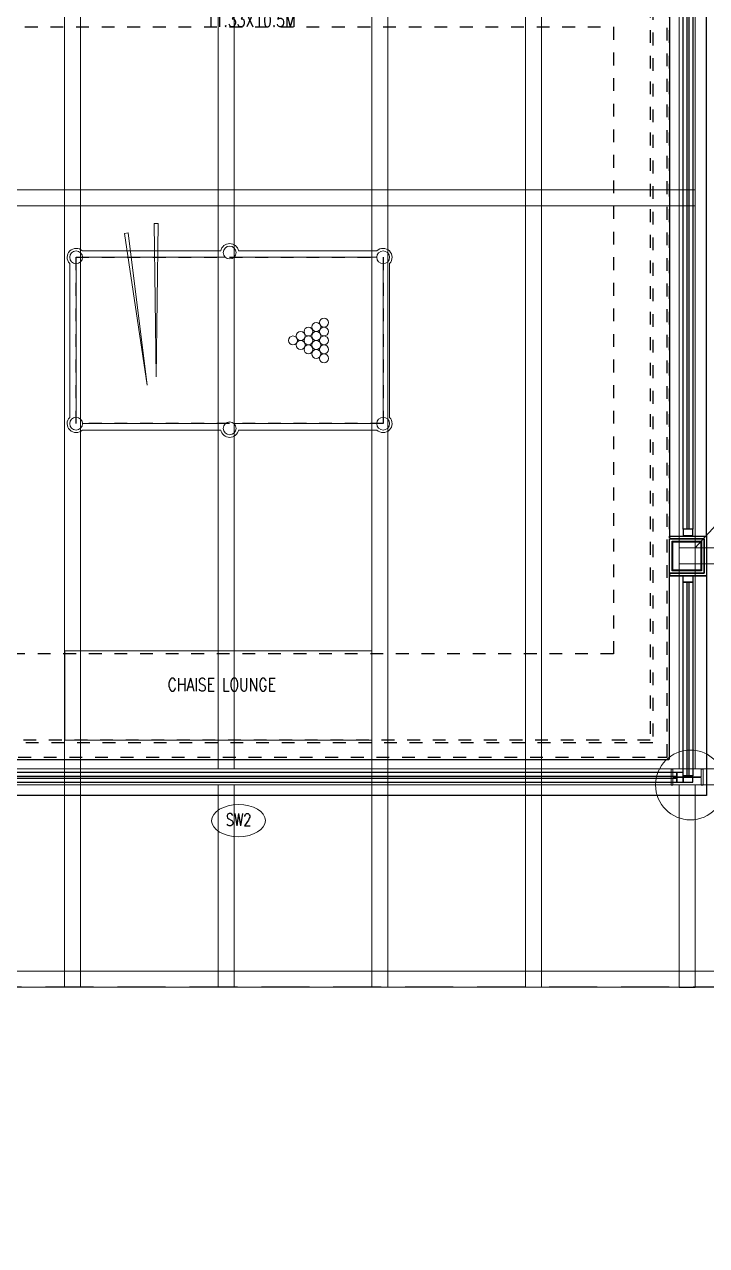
# Model space of a CAD drawing. Header units: metres. Extents: x 42 to 199, y -121 to 268.
# Drawn here: x 99.03 to 104.36, y 127.32 to 136.87 of the extents above; entities that cross this region are included whole.
import ezdxf
from ezdxf.enums import TextEntityAlignment as Align

# ---------------------------------------------------------------- set-up
doc = ezdxf.new("R2010")
doc.units = ezdxf.units.M
doc.header["$LTSCALE"] = 0.3
doc.linetypes.add('CENTER', pattern=[2, 1.25, -0.25, 0.25, -0.25])
doc.linetypes.add('HIDDEN', pattern=[0.375, 0.25, -0.125])
doc.layers.get('0').update_dxf_attribs({"color": 8})
for name, color, linetype in [('A-Cols', 8, 'Continuous'), ('A-DWV', 8, 'Continuous'), ('A-ELEVATION 3', 8, 'Continuous'), ('A-ELEVATION 5', 8, 'Continuous'), ('A-Glass', 8, 'Continuous'), ('A-Hidden-Above', 8, 'HIDDEN'), ('A-Pelmet', 8, 'CENTER'), ('A-TEXT ARCHITECURAL', 8, 'Continuous'), ('A-Wall-Full', 8, 'Continuous'), ('A-Wall-Plst', 8, 'Continuous')]:
    doc.layers.add(name, color=color, linetype=linetype)
for name, color, linetype, lineweight in [('A-DOOR TAGS', 8, 'Continuous', 9), ('A-Furniture', 8, 'Continuous', 0), ('DA HOUSE ARCH LAYOUT', 8, 'Continuous', 9)]:
    doc.layers.add(name, color=color, linetype=linetype, lineweight=lineweight)
doc.styles.add('ROMANS', font='romans.shx', dxfattribs={"width": 0.8, "height": 0.5})
doc.styles.add('RomanS-Narrow', font='romans.shx', dxfattribs={"width": 0.75})

# ---------------------------------------------------------------- blocks, each defined once
blk = doc.blocks.new('POOL')
for points in [[(-2499, 700), (-2500, 700), (-2500, 699)], [(-1318.8, 700), (-2401, 700)], [(-99, 700), (-1181.2, 700)], [(-2500, 601), (-2500, -601)], [(-2450, 600), (-2450, -600)], [(-1283.6, 650), (-2400, 650)], [(-100, 650), (-1216.4, 650)], [(-50, -600), (-50, 600)], [(0, -601), (0, 601)], [(-2400, -650), (-1283.6, -650)], [(-1216.4, -650), (-100, -650)], [(-2401, -700), (-1318.8, -700)], [(-1181.2, -700), (-99, -700)]]:
    blk.add_lwpolyline(points)
for centre in [(-2450, 650), (-1250, 687.1), (-50, 650), (-2450, -650), (-1250, -687.1), (-50, -650)]:
    blk.add_circle(centre, 50)
for centre, start, end in [((-2450, 650), 45.58469, 224.41531), ((-1250, 687.1), 10.65215, 169.34785), ((-50, 650), 315.58469, 134.41531), ((-2450, -650), 135.58469, 314.41531), ((-50, -650), 225.58469, 44.41531), ((-1250, -687.1), 190.65215, 349.34785)]:
    blk.add_arc(centre, 70, start, end)
blk = doc.blocks.new('СБИ04_1440х2540')
for points in [[(-915, -1760), (-915, -1790), (285, -1775), (-915, -1760)], [(-840.9, -1992.9), (-836.9, -2022.6), (350, -1845), (-840.9, -1992.9)]]:
    blk.add_lwpolyline(points)
for centre in [(-140, -462.5), (-70, -462.5), (0, -462.5), (70, -462.5), (140, -462.5), (-105, -523.1), (-70, -583.8), (-35, -523.1), (0, -583.8), (35, -523.1), (70, -583.8), (105, -523.1), (-35, -644.4), (35, -644.4), (0, -705)]:
    blk.add_circle(centre, 35)
at = {"rotation": 90}
blk.add_blockref('POOL', (0, 50), dxfattribs=at)
blk = doc.blocks.new('*U150')
at = {"color": 8}
for points in [[(-3.5717, -0.025), (-3.5217, -0.025), (-3.5217, 0.05), (-3.5717, 0.05)], [(-3.5217, 0.05), (-3.5217, -0.025), (3.3908, -0.025), (3.3908, 0.05)], [(3.4408, -0.025), (3.3908, -0.025), (3.3908, 0.05), (3.4408, 0.05)]]:
    blk.add_lwpolyline(points, close=True, dxfattribs=at)
at = {"layer": 'A-Glass', "color": 8}
blk.add_lwpolyline([(-3.5217, 0.0195), (-3.5217, 0.0055), (3.3908, 0.0055), (3.3908, 0.0195)], close=True, dxfattribs=at)
blk = doc.blocks.new('FK_R_BLR_FINAL FLOOR PLANS_24.09.2020$0$Door Legend-flat-46')
at = {"color": 8, "linetype": 'ByBlock'}
blk.add_ellipse((-0.0021, 0.106), major_axis=(0.21, 0.0004), ratio=0.597277, start_param=-3.141592653589793, end_param=3.141592653589793, dxfattribs=at)
blk = doc.blocks.new('*U126')
at = {"color": 8}
for points in [[(5.8975, -0.025), (5.9475, -0.025), (5.9475, 0.05), (5.8975, 0.05)], [(5.9475, 0.05), (5.9475, -0.025), (10.3562, -0.025), (10.3562, 0.05)], [(10.4062, -0.025), (10.3562, -0.025), (10.3562, 0.05), (10.4062, 0.05)]]:
    blk.add_lwpolyline(points, close=True, dxfattribs=at)
at = {"layer": 'A-Glass', "color": 8}
blk.add_lwpolyline([(5.9475, 0.0195), (5.9475, 0.0055), (10.3562, 0.0055), (10.3562, 0.0195)], close=True, dxfattribs=at)
blk = doc.blocks.new('*U141')
at = {"color": 8}
for points in [[(5.8975, -0.025), (5.9475, -0.025), (5.9475, 0.05), (5.8975, 0.05)], [(5.9475, 0.05), (5.9475, -0.025), (7.4606, -0.025), (7.4606, 0.05)], [(7.5106, -0.025), (7.4606, -0.025), (7.4606, 0.05), (7.5106, 0.05)]]:
    blk.add_lwpolyline(points, close=True, dxfattribs=at)
at = {"layer": 'A-Glass', "color": 8}
blk.add_lwpolyline([(5.9475, 0.0195), (5.9475, 0.0055), (7.4606, 0.0055), (7.4606, 0.0195)], close=True, dxfattribs=at)
blk = doc.blocks.new('zw$1AA4')
at = {"color": 8, "ltscale": 0.25}
blk.add_line((-2.14, -2.348), (2.14, 2.348), dxfattribs=at)
for points in [[(-15.3075, 8.2382), (3.8425, 8.2382), (3.8425, -5.7819), (-15.3075, -5.7819)], [(-15.1825, 8.1132), (3.7175, 8.1132), (3.7175, -5.6569), (-15.1825, -5.6569)]]:
    blk.add_lwpolyline(points, close=True, dxfattribs=at)
for points, elevation in [([(-7.0683, -5.7819), (-6.9433, -5.7819), (-6.9433, 8.2382), (-7.0683, 8.2382)], 0.05), ([(-4.6667, -5.7819), (-4.5417, -5.7819), (-4.5417, 8.2382), (-4.6667, 8.2382)], 0.0167), ([(-3.4659, -5.7819), (-3.3409, -5.7819), (-3.3409, 8.2382), (-3.4659, 8.2382)], 0.0083)]:
    blk.add_lwpolyline(points, close=True, dxfattribs=dict(at, elevation=elevation))
for points in [[(-2.265, -4.0768), (-2.265, 6.7332)], [(-2.14, 6.7332), (-2.14, -4.0768)], [(-13.6049, 0.4507), (-2.14, 0.4507), (-2.14, 0.3257), (-13.6049, 0.3257)], [(2.14, -2.473), (-2.265, -2.473), (-2.265, -2.348), (2.14, -2.348)], [(-13.6049, -4.0768), (2.251, -4.0768)], [(2.251, -4.2018), (-13.6049, -4.2018)], [(-2.14, -4.2018), (-2.14, -5.7844), (-2.265, -5.7844), (-2.265, -4.2018)]]:
    blk.add_lwpolyline(points, dxfattribs=at)
at = {"color": 8, "ltscale": 0.25, "elevation": 0.025}
for points in [[(-5.8675, -4.0768), (-5.8675, 6.537)], [(-5.7425, 6.537), (-5.7425, -4.0768)], [(-5.7425, -4.2018), (-5.7425, -5.7819), (-5.8675, -5.7819), (-5.8675, -4.2018)]]:
    blk.add_lwpolyline(points, dxfattribs=at)
at = {"color": 8}
blk.add_lwpolyline([(-2.3135, -4.1443), (-2.3135, -4.2043), (-2.3275, -4.2043), (-2.3275, -4.0793), (-2.3135, -4.0793), (-2.3135, -4.1393), (-2.0915, -4.1393), (-2.0915, -4.0793), (-2.0775, -4.0793), (-2.0775, -4.2043), (-2.0915, -4.2043), (-2.0915, -4.1443)], close=True, dxfattribs=at)
at = {"color": 8, "ltscale": 0.25}
blk.add_circle((-2.1762, -4.2018), 0.2727, dxfattribs=at)
blk = doc.blocks.new('DA HOUSE ARCH LAYOUT')
at = {"layer": 'A-ELEVATION 3', "color": 8, "transparency": 33554534}
blk.add_lwpolyline([(20.5158, 188.3001), (-0.255, 188.3), (-0.255, 191.47), (16.74, 191.47)], dxfattribs=at)
at = {"color": 8}
blk.add_wipeout([(-11.75, 187.3699), (-11.75, 207.63), (32.7248, 207.6299), (32.7243, 197.17), (20.94, 197.17), (20.94, 187.37)], dxfattribs=at).dxf.layer = 'A-ELEVATION 5'
at = {"layer": 'A-Cols', "color": 8, "ltscale": 0.25}
for points in [[(6.945, 193.4556), (7.175, 193.4556), (7.175, 193.2256), (6.945, 193.2256)], [(6.95, 193.4506), (7.17, 193.4506), (7.17, 193.2306), (6.95, 193.2306)]]:
    blk.add_lwpolyline(points, close=True, dxfattribs=at)
at = {"layer": 'A-DOOR TAGS', "color": 8, "ltscale": 0.25}
blk.add_lwpolyline([(6.92, 191.47), (6.92, 191.47)], dxfattribs=at)
at = {"layer": 'A-ELEVATION 3', "color": 8}
blk.add_lwpolyline([(6.925, 193.4816), (6.925, 193.4956), (7.215, 193.4956), (7.215, 193.1856), (6.925, 193.1856), (6.925, 193.1996), (6.931, 193.1996), (6.931, 193.2056), (7.195, 193.2056), (7.195, 193.4756), (6.931, 193.4756), (6.931, 193.4816)], close=True, dxfattribs=at)
blk.add_lwpolyline([(6.925, 191.75), (6.925, 193.1856), (7.215, 193.1856), (7.215, 191.47), (0, 191.47), (0, 191.75), (6.92, 191.75), (6.92, 191.75)], dxfattribs=at)
at = {"layer": 'A-Furniture', "color": 8}
blk.add_lwpolyline([(2.198, 192.6), (4.598, 192.6), (4.598, 191.9), (2.198, 191.9)], close=True, dxfattribs=at)
at = {"layer": 'A-Hidden-Above', "color": 8, "ltscale": 5}
blk.add_lwpolyline([(-6.04, 203.99), (13.11, 203.99), (13.11, 189.9699), (-6.04, 189.9699)], close=True, dxfattribs=at)
at = {"layer": 'A-Pelmet', "color": 8, "ltscale": 0.25}
blk.add_lwpolyline([(11.3286, 202.21), (1.81, 202.21), (1.81, 202.06), (11.18, 202.06), (11.1801, 198.45), (6.775, 198.45), (6.775, 191.9), (0.016, 191.9), (0.016, 191.75), (6.925, 191.75), (6.925, 198.3), (11.3286, 198.2998), (11.3286, 202.21)], dxfattribs=at)
for points in [[(11.3096, 202.191), (1.829, 202.191), (1.829, 202.079), (11.199, 202.079), (11.1991, 198.431), (6.794, 198.431), (6.794, 191.881), (0.035, 191.881), (0.035, 191.769), (6.906, 191.769), (6.906, 198.319), (11.3096, 198.3188)], [(0.4871, 197.475), (6.4871, 197.475), (6.4871, 192.575), (0.4871, 192.575)], [(2.2871, 195.675), (4.6871, 195.675), (4.6871, 194.375), (2.2871, 194.375)]]:
    blk.add_lwpolyline(points, close=True, dxfattribs=at)
at = {"layer": 'A-Wall-Full', "color": 8, "transparency": 33554687}
blk.add_lwpolyline([(6.945, 193.4556), (7.175, 193.4556), (7.175, 193.2256), (6.945, 193.2256)], close=True, dxfattribs=at)
at = {"layer": 'A-Wall-Plst', "color": 8}
for points in [[(7.215, 198.01), (6.925, 198.01), (6.925, 193.4956), (7.215, 193.4956)], [(6.925, 193.4756), (7.195, 193.4756), (7.195, 193.2056), (6.925, 193.2056)]]:
    blk.add_lwpolyline(points, close=True, dxfattribs=at)
at = {"color": 8, "ltscale": 0.25, "transparency": 33554687}
blk.add_blockref('zw$1AA4', (9.2649, 195.7528), dxfattribs=at)
at = {"layer": 'A-DOOR TAGS', "color": 8}
ref = blk.add_blockref('FK_R_BLR_FINAL FLOOR PLANS_24.09.2020$0$Door Legend-flat-46', (3.5585, 191.1664), dxfattribs=at)
ref.add_attrib('D1', 'SW2', dxfattribs={"layer": '0', "height": 0.096, "style": 'RomanS-Narrow', "width": 0.75}).set_placement((3.5575, 191.2794, 0), align=Align.MIDDLE)
at = {"layer": 'A-DWV', "color": 8, "xscale": -1, "rotation": 90}
for name, p in [('*U126', (7.0825, 203.9075)), ('*U141', (7.0825, 199.0831))]:
    blk.add_blockref(name, p, dxfattribs=at)
at = {"layer": 'A-DWV', "color": 8, "rotation": 180}
blk.add_blockref('*U150', (3.4608, 191.6225), dxfattribs=at)
at = {"layer": 'A-Furniture', "color": 8, "xscale": 0.000999999999999998, "yscale": 0.000999999999999998, "zscale": 0.000999999999999998, "rotation": 269.9999984706793}
blk.add_blockref('СБИ04_1440х2540', (4.6871, 195.025), dxfattribs=at)
at = {"layer": 'A-TEXT ARCHITECURAL', "color": 8, "char_height": 0.1, "width": 2.017239, "attachment_point": 1, "style": 'ROMANS'}
for s, insert in [('\\pxqc;SF - PRIVATE PAVILION\\P11.33X10.5M', (2.6434, 197.7441, -28.1122)), ('\\pxqc;CHAISE LOUNGE', (2.4169, 192.3853))]:
    blk.add_mtext(s, dxfattribs=dict(at, insert=insert))

msp = doc.modelspace()

# ---------------------------------------------------------------- block references
at = {"layer": 'DA HOUSE ARCH LAYOUT'}
msp.add_blockref('DA HOUSE ARCH LAYOUT', (97.1462, -60.628), dxfattribs=at)

doc.saveas('drawing.dxf')
